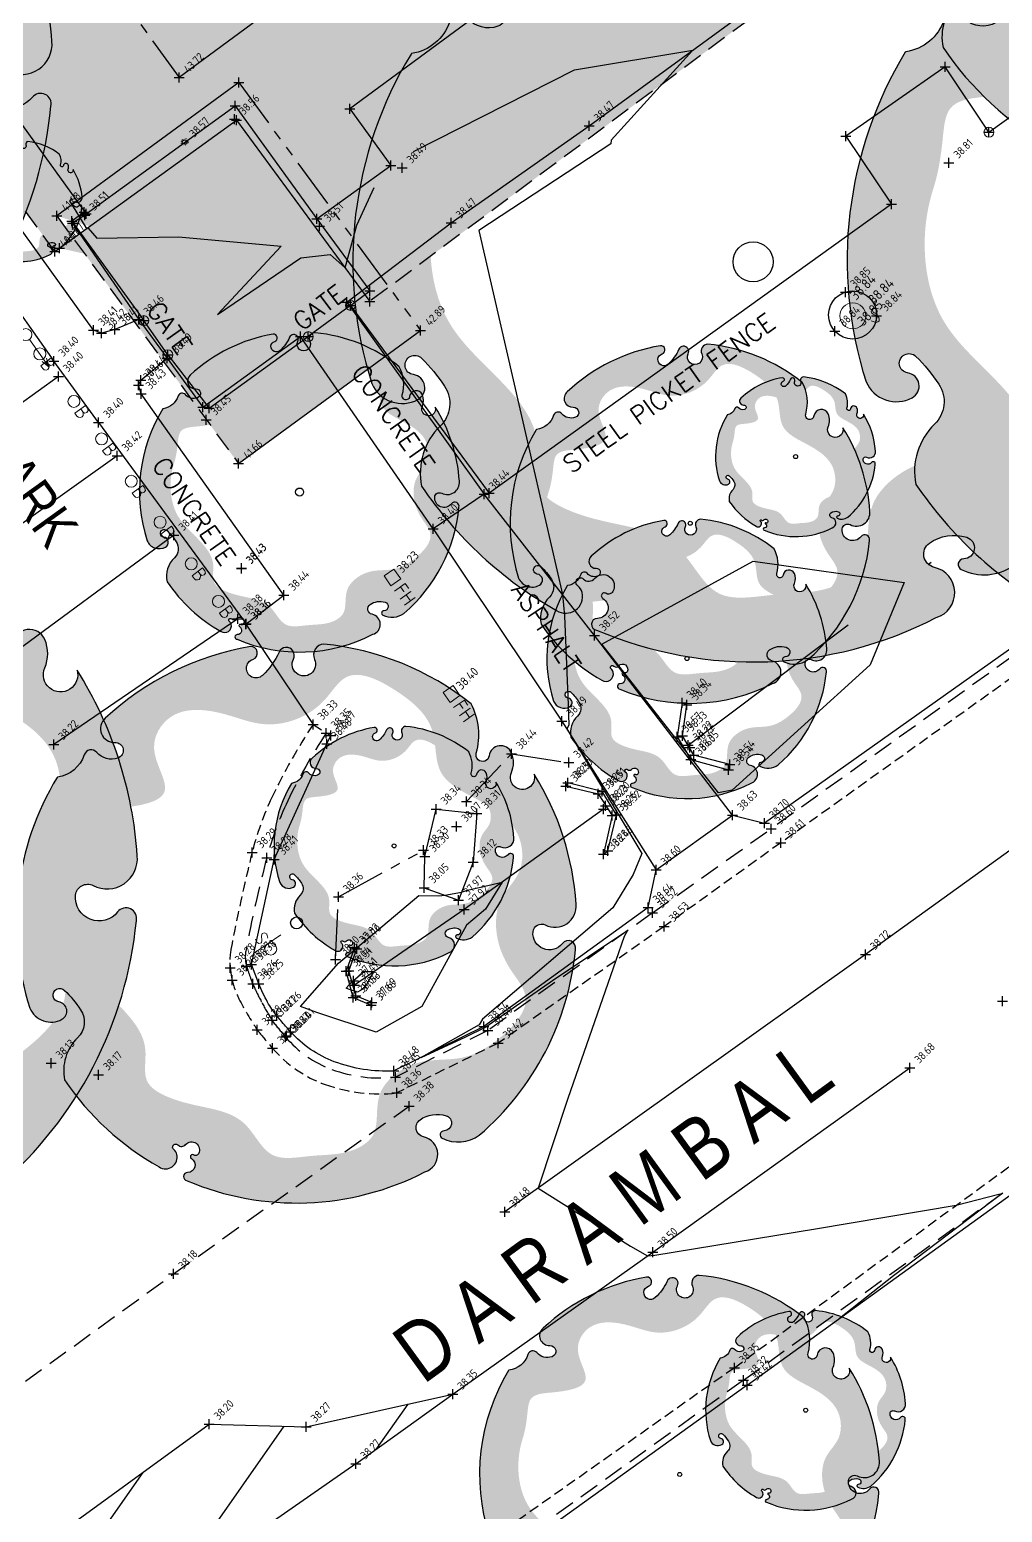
# Model space of a CAD drawing. Header units: metres. Extents: x 246075 to 247503, y 7418632 to 7419642.
# Drawn here: x 246804.74 to 246829.05, y 7418883.42 to 7418920.47 of the extents above; entities that cross this region are included whole.
import ezdxf
from ezdxf.enums import TextEntityAlignment as Align

# ---------------------------------------------------------------- set-up
doc = ezdxf.new("R2010")
doc.units = ezdxf.units.M
for name, pattern in [('DASHDOT', [10, 5, -2.5, 0, -2.5]), ('DASHED', [0.75, 0.5, -0.25]), ('HIDDEN', [0.375, 0.25, -0.125]), ('PHANTOM', [2.5, 1.25, -0.25, 0.25, -0.25, 0.25, -0.25])]:
    doc.linetypes.add(name, pattern=pattern)
for name, color, linetype in [('-TEXT', 7, 'Continuous'), ('102_TOP_OF_BANK', 37, 'PHANTOM'), ('102_TOP_OF_BANK-L', 37, 'PHANTOM'), ('102_TOP_OF_BANK-S', 37, 'PHANTOM'), ('103_TOE_OF_BATTER', 37, 'DASHDOT'), ('103_TOE_OF_BATTER-L', 37, 'DASHDOT'), ('103_TOE_OF_BATTER-S', 37, 'DASHDOT'), ('104_EXISTING_SURFACE-L', 35, 'Continuous'), ('104_EXISTING_SURFACE-S', 35, 'Continuous'), ('201_SINGLE_TREE-H', 63, 'Continuous'), ('201_SINGLE_TREE-S', 96, 'Continuous'), ('305_BOX_CULVERT', 84, 'Continuous'), ('305_BOX_CULVERT-L', 84, 'Continuous'), ('305_BOX_CULVERT-S', 84, 'Continuous'), ('321_INVERT_OF_PIPE-L', 84, 'Continuous'), ('321_INVERT_OF_PIPE-S', 84, 'Continuous'), ('403_EDGE_OF_BITUMEN', 8, 'Continuous'), ('403_EDGE_OF_BITUMEN-L', 8, 'Continuous'), ('403_EDGE_OF_BITUMEN-S', 8, 'Continuous'), ('408_BACK_OF_KERB', 10, 'Continuous'), ('408_BACK_OF_KERB-L', 10, 'Continuous'), ('408_BACK_OF_KERB-S', 10, 'Continuous'), ('415_LANE_LINE_DASHED', 53, 'DASHED'), ('415_LANE_LINE_DASHED-L', 53, 'DASHED'), ('415_LANE_LINE_DASHED-S', 53, 'DASHED'), ('418_LANE_LINE_SOLID', 53, 'Continuous'), ('418_LANE_LINE_SOLID-L', 53, 'Continuous'), ('418_LANE_LINE_SOLID-S', 53, 'Continuous'), ('601_HOUSE', 229, 'BUILDING2'), ('601_HOUSE-S', 229, 'BUILDING2'), ('635_DOOR_SILL-L', 181, 'Continuous'), ('635_DOOR_SILL-S', 181, 'Continuous'), ('639_ROOF_RIDGE', 253, 'PHANTOM'), ('639_ROOF_RIDGE-L', 253, 'PHANTOM'), ('639_ROOF_RIDGE-S', 253, 'PHANTOM'), ('640_EAVES', 227, 'Continuous'), ('642_ROOF_GUTTER', 155, 'DASHED'), ('642_ROOF_GUTTER-L', 153, 'Continuous'), ('642_ROOF_GUTTER-S', 153, 'Continuous'), ('903_FENCE', 24, 'FENCELINE'), ('903_FENCE-S', 24, 'Continuous'), ('904_GATE', 22, 'Continuous'), ('EX-BOLLARD_(SLS)', 89, 'Continuous'), ('EX-BUILDING_LINE', 150, 'Continuous'), ('EX-GATE_(SLS)', 22, 'Continuous'), ('EX-PARKING_SIGN_(SLS)', 89, 'Continuous'), ('EX-TRAFFIC_SIGN_(SLS)', 89, 'Continuous'), ('Surface_Contours_Major', 4, 'Continuous'), ('Surface_Contours_Minor', 253, 'Continuous')]:
    doc.layers.add(name, color=color, linetype=linetype)
for name, color, linetype, true_color in [('406_LIP_OF_KERB', 7, 'HIDDEN', 0xff4100), ('406_LIP_OF_KERB-L', 7, 'HIDDEN', 0xff4100), ('406_LIP_OF_KERB-S', 7, 'HIDDEN', 0xff4100), ('407_INVERT_OF_KERB', 7, 'DASHED', 0xff4100), ('407_INVERT_OF_KERB-L', 7, 'DASHED', 0xff4100), ('407_INVERT_OF_KERB-S', 7, 'DASHED', 0xff4100), ('419_EDGE_OF_CONCRETE', 7, 'Continuous', 0xff4100), ('419_EDGE_OF_CONCRETE-L', 7, 'Continuous', 0xff4100), ('419_EDGE_OF_CONCRETE-S', 7, 'Continuous', 0xff4100), ('741_SEWER_PIT-L', 7, 'Continuous', 0xfffd66), ('753_FIRE_HYDRANT-L', 7, 'Continuous', 0xb30000), ('762_UNCLASSIFIED_PIT-L', 7, 'Continuous', 0xff64ac), ('762_UNCLASSIFIED_PIT-S', 7, 'Continuous', 0xff64ac), ('EX-FIRE_HYDRANT_(SLS)', 7, 'Continuous', 0xb30000), ('EX-SEWER_PIT_(SLS)', 7, 'Continuous', 0xfffd66)]:
    doc.layers.add(name, color=color, linetype=linetype, true_color=true_color)
doc.styles.add('BOLD', font='ARIALN.TTF')
doc.styles.add('ISO', font='iso.shx')
doc.styles.add('ISO18', font='iso.shx')
doc.styles.add('ISO2.5', font='isocp.shx', dxfattribs={"height": 2.5})
doc.styles.get("Standard").update_dxf_attribs({"font": 'SIMPLEX.shx'})
doc.linetypes.add('BUILDING2', pattern='A,0.25,["/",ISO18,S=0.15,R=180,X=0,Y=0],0', length=0.25)
doc.linetypes.add('FENCELINE', pattern='A,0.5,-0.2,["/",Standard,S=0.1,R=0,X=0,Y=-0.05],-0.25', length=0.95)

# ---------------------------------------------------------------- blocks, each defined once
blk = doc.blocks.new('CROSS')
at = {"color": 0, "linetype": 'Continuous'}
for p, q in [((-0.5, 0), (0.5, 0)), ((0, -0.5), (0, 0.5))]:
    blk.add_line(p, q, dxfattribs=at)
blk = doc.blocks.new('201C')
at = {"layer": '201_SINGLE_TREE-H', "transparency": 33554534}
h = blk.add_hatch(color=256, dxfattribs=at)
h.paths.add_polyline_path([(-0.3717, -0.3344, 0.222926), (0.0196, -0.4996, 0.770799), (0.0439, -0.4417, -0.650302), (0.0511, -0.4116, -0.234737), (0.0964, -0.4247, -0.847312), (0.0816, -0.4475, 0.78443), (0.0732, -0.4583, 0.276934), (0.1352, -0.4813, 0.193599), (0.4309, -0.2536, 0.800435), (0.4144, -0.2337, -0.75216), (0.3757, -0.1925, -0.528914), (0.4006, -0.1909, 0.594112), (0.4663, -0.1804, 0.123805), (0.4962, 0.0616, -1.41759), (0.4607, 0.0811, 0.206906), (0.4758, 0.1133, 0.759729), (0.4374, 0.1252, -1.073307), (0.4187, 0.1392, 0.194379), (0.4474, 0.2231, 0.144612), (0.2544, 0.4304, 0.53339), (0.2277, 0.4128, -1.592592), (0.1939, 0.4293, 1.030038), (0.1758, 0.4513, -0.10361), (0.1314, 0.4262, -1.238487), (0.1282, 0.4593, 0.884725), (0.1336, 0.4818, 0.147549), (-0.1551, 0.4753, 0.71725), (-0.1579, 0.4291, -0.864032), (-0.1646, 0.4015, -0.310704), (-0.1946, 0.4266, 0.58143), (-0.2167, 0.4321, -0.281558), (-0.2766, 0.4162), (-0.2775, 0.4159, 0.217121), (-0.4959, 0.0634), (-0.4959, 0.0634, 0.440011), (-0.4522, 0.021, 0.723973), (-0.4442, 0.0516, -1.384648), (-0.4262, 0.0659, -0.051107), (-0.4149, 0.0223, -0.361502), (-0.441, -0.0208, 0.256822), (-0.4937, -0.0791, 0.116166), (-0.4065, -0.2911, 0.67803), (-0.3682, -0.2843, 0.170035), (-0.3696, -0.274, -1.054701), (-0.3596, -0.2696, 0.431903), (-0.3468, -0.2749, -0.910728), (-0.3329, -0.2993, -0.42046), (-0.3418, -0.2976, 1.007885), (-0.3479, -0.3018, -0.766634), (-0.3646, -0.3216, 0.938602), (-0.3717, -0.3344)])
edge = h.paths.add_edge_path(flags=16)
edge.add_spline(control_points=[(-0.3177, 0.2468), (-0.303, 0.2628), (-0.2856, 0.2893), (-0.256, 0.3411), (-0.1928, 0.3155), (-0.0921, 0.286), (-0.1162, 0.3941), (-0.0359, 0.4462), (0.0392, 0.3985), (0.1028, 0.3299), (0.1957, 0.3214), (0.2784, 0.3804), (0.3442, 0.2961), (0.3785, 0.2147), (0.3303, 0.1307), (0.3915, 0.0592), (0.4378, -0.0139), (0.4055, -0.0919), (0.3459, -0.1091), (0.3102, -0.1666), (0.3057, -0.2282), (0.3286, -0.3091), (0.2408, -0.3447), (0.1647, -0.3496), (0.103, -0.3142), (0.0463, -0.3153), (0.0047, -0.3356), (-0.0139, -0.3682), (-0.0327, -0.4069), (-0.0927, -0.4151), (-0.1463, -0.3868), (-0.23, -0.3665), (-0.2245, -0.2773), (-0.2864, -0.2294), (-0.3344, -0.1941), (-0.3737, -0.1409), (-0.3276, -0.0866), (-0.344, -0.0009), (-0.3866, 0.0828), (-0.3665, 0.1796), (-0.3359, 0.2271), (-0.3177, 0.2468)], knot_values=[0, 0, 0, 0, 0.064972, 0.101243, 0.15652, 0.245586, 0.324463, 0.387907, 0.486094, 0.554514, 0.671826, 0.728629, 0.823661, 0.919885, 0.989953, 1.075257, 1.171704, 1.23593, 1.293575, 1.346478, 1.426142, 1.479146, 1.570817, 1.644481, 1.712561, 1.774901, 1.807, 1.846291, 1.885582, 1.928182, 2.007036, 2.074591, 2.151638, 2.226455, 2.293426, 2.340744, 2.397548, 2.47317, 2.587294, 2.673595, 2.754259, 2.754259, 2.754259, 2.754259], degree=3, periodic=0)
at = {"layer": '201_SINGLE_TREE-S'}
blk.add_lwpolyline([(-0.3717, -0.3344, 0.222926), (0.0196, -0.4996, 0.770799), (0.0439, -0.4417, -0.650302), (0.0511, -0.4116, -0.234737), (0.0964, -0.4247, -0.847312), (0.0816, -0.4475, 0.78443), (0.0732, -0.4583, 0.276934), (0.1352, -0.4813, 0.193599), (0.4309, -0.2536, 0.800435), (0.4144, -0.2337, -0.75216), (0.3757, -0.1925, -0.528914), (0.4006, -0.1909, 0.594112), (0.4663, -0.1804, 0.123805), (0.4962, 0.0616, -1.41759), (0.4607, 0.0811, 0.206906), (0.4758, 0.1133, 0.759729), (0.4374, 0.1252, -1.073307), (0.4187, 0.1392, 0.194379), (0.4474, 0.2231, 0.144612), (0.2544, 0.4304, 0.53339), (0.2277, 0.4128, -1.592592), (0.1939, 0.4293, 1.030038), (0.1758, 0.4513, -0.10361), (0.1314, 0.4262, -1.238487), (0.1282, 0.4593, 0.884725), (0.1336, 0.4818, 0.147549), (-0.1551, 0.4753, 0.71725), (-0.1579, 0.4291, -0.864032), (-0.1646, 0.4015, -0.310704), (-0.1946, 0.4266, 0.58143), (-0.2167, 0.4321, -0.281558), (-0.2766, 0.4162), (-0.2775, 0.4159, 0.217121), (-0.4959, 0.0634), (-0.4959, 0.0634, 0.440011), (-0.4522, 0.021, 0.723973), (-0.4442, 0.0516, -1.384648), (-0.4262, 0.0659, -0.051107), (-0.4149, 0.0223, -0.361502), (-0.441, -0.0208, 0.256822), (-0.4937, -0.0791, 0.116166), (-0.4065, -0.2911, 0.67803), (-0.3682, -0.2843, 0.170035), (-0.3696, -0.274, -1.054701), (-0.3596, -0.2696, 0.431903), (-0.3468, -0.2749, -0.910728), (-0.3329, -0.2993, -0.42046), (-0.3418, -0.2976, 1.007885), (-0.3479, -0.3018, -0.766634), (-0.3646, -0.3216, 0.938602), (-0.3717, -0.3344)], format="xyb", dxfattribs=at)
blk = doc.blocks.new('SP')
at = {"color": 0, "linetype": 'Continuous', "lineweight": 13}
for p, q in [((0.15, 0.423), (0.15, -0.406)), ((0.28, 0.165), (0.263, 0.104)), ((0.263, 0.104), (0.302, 0.059)), ((0.335, 0.192), (0.28, 0.165)), ((0.302, 0.059), (0.401, 0.004)), ((0.424, 0.176), (0.335, 0.192)), ((0.401, 0.004), (0.407, 0.004)), ((0.44, -0.04), (0.401, 0.004)), ((0.401, 0.004), (0.407, 0.004)), ((0.263, -0.096), (0.368, -0.129)), ((0.368, -0.129), (0.424, -0.101)), ((0.368, -0.129), (0.374, -0.129)), ((0.424, -0.101), (0.44, -0.04))]:
    blk.add_line(p, q, dxfattribs=at)
blk.add_circle((0, 0), 0.15, dxfattribs=at)
blk = doc.blocks.new('FHS')
at = {"color": 0, "linetype": 'Continuous', "lineweight": 13}
for p, q in [((-0.15, -0.15), (-0.15, 0.15)), ((-0.15, 0.15), (0.15, 0.15)), ((0.15, 0.15), (0.15, -0.15)), ((0.308, -0.154), (0.308, 0.173)), ((0.308, 0.173), (0.452, 0.173)), ((0.308, 0.029), (0.452, 0.029)), ((0.452, 0.173), (0.458, 0.173)), ((0.452, 0.029), (0.458, 0.029)), ((0.557, -0.154), (0.557, 0.173)), ((0.557, 0.173), (0.563, 0.173)), ((0.557, 0.029), (0.74, 0.029)), ((0.74, 0.173), (0.74, -0.154)), ((0.15, -0.15), (-0.15, -0.15))]:
    blk.add_line(p, q, dxfattribs=at)
blk = doc.blocks.new('201T')
at = {"layer": '201_SINGLE_TREE-S'}
blk.add_circle((0, 0), 0.5, dxfattribs=at)
blk = doc.blocks.new('635')
at = {"color": 0, "linetype": 'Continuous'}
for p, q in [((-0.36, 0.03), (-0.36, 0.02)), ((-0.29, 0.13), (-0.29, 0.12)), ((-0.25, 0.26), (-0.25, 0.25)), ((-0.23, 0), (-0.2, 0.11)), ((-0.2, -0.11), (-0.23, 0)), ((-0.2, 0.11), (-0.11, 0.19)), ((-0.14, 0.28), (-0.14, 0.27)), ((-0.11, 0.19), (0, 0.22)), ((-0.04, 0.32), (-0.04, 0.31)), ((0, 0.22), (0.11, 0.19)), ((0.07, 0.28), (0.07, 0.27)), ((0.11, 0.19), (0.2, 0.11)), ((0.13, 0.33), (0.13, 0.32)), ((0.2, 0.11), (0.23, 0)), ((0.23, 0), (0.2, -0.11)), ((0.22, 0.27), (0.22, 0.26)), ((0.27, 0.17), (0.27, 0.16)), ((0.32, 0.03), (0.32, 0.02)), ((0.36, 0.14), (0.36, 0.13)), ((-0.35, -0.14), (-0.35, -0.15)), ((-0.28, -0.02), (-0.28, -0.03)), ((-0.28, -0.12), (-0.28, -0.13)), ((-0.27, -0.24), (-0.27, -0.25)), ((-0.11, -0.19), (-0.2, -0.11)), ((-0.17, -0.26), (-0.17, -0.27)), ((0, -0.22), (-0.11, -0.19)), ((-0.08, -0.34), (-0.08, -0.33)), ((0.11, -0.19), (0, -0.22)), ((0.04, -0.35), (0.04, -0.36)), ((0.07, -0.28), (0.08, -0.29)), ((0.2, -0.11), (0.11, -0.19)), ((0.17, -0.29), (0.16, -0.29)), ((0.22, -0.23), (0.23, -0.24)), ((0.29, -0.1), (0.29, -0.11)), ((0.33, -0.18), (0.33, -0.19)), ((0.37, -0.07), (0.37, -0.08))]:
    blk.add_line(p, q, dxfattribs=at)
blk = doc.blocks.new('SEWA')
at = {"color": 0, "linetype": 'Continuous', "lineweight": 13}
for p, q in [((0.471, 0.153), (0.46, 0.114)), ((0.46, 0.114), (0.477, 0.07)), ((0.499, 0.186), (0.471, 0.153)), ((0.477, 0.07), (0.504, 0.042)), ((0.543, 0.197), (0.499, 0.186)), ((0.504, 0.042), (0.615, -0.013)), ((0.643, 0.175), (0.543, 0.197)), ((0.46, -0.124), (0.582, -0.163)), ((0.582, -0.163), (0.621, -0.152)), ((0.582, -0.163), (0.587, -0.163)), ((0.615, -0.013), (0.621, -0.013)), ((0.648, -0.041), (0.615, -0.013)), ((0.615, -0.013), (0.621, -0.013)), ((0.621, -0.152), (0.654, -0.124)), ((0.659, -0.08), (0.648, -0.041)), ((0.654, -0.124), (0.659, -0.08))]:
    blk.add_line(p, q, dxfattribs=at)
blk.add_circle((0, 0), 0.325, dxfattribs=at)
blk = doc.blocks.new('GATE')
at = {"color": 0, "linetype": 'Continuous', "lineweight": 13}
blk.add_circle((0, 0), 0.125, dxfattribs=at)
blk = doc.blocks.new('PS')
at = {"color": 0, "linetype": 'Continuous', "lineweight": 13}
for p, q in [((-1, 0), (-0.788, 0.076)), ((-1, 0), (-0.788, -0.055)), ((-0.15, 0), (-1, 0)), ((0.15, 0), (1, 0)), ((1, 0), (0.782, 0.076)), ((1, 0), (0.782, -0.062))]:
    blk.add_line(p, q, dxfattribs=at)
blk.add_circle((0, 0), 0.15, dxfattribs=at)
blk = doc.blocks.new('BOLR')
at = {"color": 0, "linetype": 'Continuous', "lineweight": 13}
for p, q in [((0.339, 0.168), (0.251, 0.168)), ((0.251, 0.168), (0.251, -0.159)), ((0.339, 0.024), (0.251, 0.024)), ((0.251, 0.024), (0.256, 0.024)), ((0.395, 0.146), (0.339, 0.168)), ((0.339, 0.024), (0.395, 0.04)), ((0.384, 0.007), (0.339, 0.024)), ((0.417, -0.026), (0.384, 0.007)), ((0.411, 0.096), (0.395, 0.146)), ((0.395, 0.04), (0.411, 0.096)), ((0.251, -0.159), (0.339, -0.159)), ((0.251, -0.159), (0.256, -0.159)), ((0.339, -0.159), (0.384, -0.148)), ((0.384, -0.148), (0.417, -0.115)), ((0.433, -0.07), (0.417, -0.026)), ((0.417, -0.115), (0.433, -0.07))]:
    blk.add_line(p, q, dxfattribs=at)
blk.add_circle((0, 0), 0.15, dxfattribs=at)
blk = doc.blocks.new('A')
at = {"layer": '-TEXT'}
blk.add_text('ASPHALT', height=0.45, dxfattribs=at).set_placement((-0.053, -0.242), align=Align.CENTER)
blk = doc.blocks.new('C')
at = {"layer": '-TEXT'}
blk.add_text('CONCRETE', height=0.45, dxfattribs=at).set_placement((-0.001, -0.23), align=Align.CENTER)

msp = doc.modelspace()

# ---------------------------------------------------------------- hatches: boundary and pattern name
at = {"layer": '418_LANE_LINE_SOLID'}
h = msp.add_hatch(dxfattribs=at)
h.set_pattern_fill('ANSI31', color=256, scale=0.7, angle=10, style=0)
h.paths.add_polyline_path([(246771.267, 7418858.451), (246773.736, 7418859.87), (246782.199, 7418865.065), (246786.477, 7418867.64), (246793.782, 7418872.127), (246806.463, 7418880.162), (246812.891, 7418884.632), (246815.313, 7418886.372), (246811.65, 7418885.56), (246809.229, 7418885.62), (246805.132, 7418882.64), (246800.655, 7418879.513), (246792.829, 7418873.892), (246785.834, 7418868.881), (246781.624, 7418865.823), (246773.646, 7418860.123)])
at = {"layer": 'EX-BUILDING_LINE'}
h = msp.add_hatch(color=9, dxfattribs=at)
h.dxf.hatch_style = 1
edge = h.paths.add_edge_path()
edge.add_line((246809.962, 7418909.627), (246814.509, 7418912.957))
edge.add_line((246805.423, 7418915.817), (246809.962, 7418909.627))
edge.add_line((246805.489, 7418915.013), (246809.909, 7418918.211))
edge.add_line((246805.372, 7418914.925), (246805.489, 7418915.013))
edge.add_line((246805.372, 7418914.925), (246796.078, 7418927.734))
edge.add_line((246799.298, 7418929.985), (246796.078, 7418927.734))
edge.add_line((246797.354, 7418932.784), (246799.298, 7418929.985))
edge.add_line((246794.746, 7418930.934), (246797.354, 7418932.784))
edge.add_line((246788.879, 7418938.739), (246794.746, 7418930.934))
edge.add_line((246792.264, 7418941.152), (246789.01, 7418938.816))
edge.add_line((246793.47, 7418948.927), (246792.264, 7418941.152))
edge.add_line((246790.012, 7418953.81), (246793.47, 7418948.927))
edge.add_line((246802.5, 7418962.909), (246790.012, 7418953.81))
edge.add_line((246802.5, 7418962.909), (246815.999, 7418944.281))
edge.add_line((246815.999, 7418944.281), (246808.984, 7418938.734))
edge.add_line((246812.974, 7418941.86), (246818.723, 7418933.925))
edge.add_line((246818.723, 7418933.925), (246806.475, 7418925.106))
edge.add_line((246812.544, 7418935.159), (246823.311, 7418921.168))
edge.add_line((246823.311, 7418921.168), (246813.244, 7418913.682))
edge.add_line((246809.97, 7418919.147), (246814.509, 7418912.957))
h = msp.add_hatch(color=9, dxfattribs=at)
h.dxf.hatch_style = 1
h.paths.add_polyline_path([(246802.5, 7418962.909), (246790.012, 7418953.81), (246793.47, 7418948.927), (246792.264, 7418941.152), (246789.01, 7418938.816), (246788.879, 7418938.739), (246794.746, 7418930.934), (246797.354, 7418932.784), (246799.298, 7418929.985), (246796.078, 7418927.734), (246805.372, 7418914.925), (246805.489, 7418915.013), (246805.831, 7418915.261), (246805.423, 7418915.817), (246809.97, 7418919.147), (246813.719, 7418914.035), (246823.311, 7418921.168), (246813.087, 7418922.671), (246808.478, 7418919.279), (246804.883, 7418924.241), (246806.341, 7418925.291), (246800.739, 7418933.029), (246808.984, 7418938.734), (246815.999, 7418944.281)])
h.paths.add_polyline_path([(246812.961, 7418941.879), (246808.984, 7418938.734), (246800.739, 7418933.029), (246806.341, 7418925.291), (246806.475, 7418925.106), (246818.723, 7418933.925)], flags=17)
h.paths.add_polyline_path([(246815.358, 7418931.503), (246806.475, 7418925.106), (246806.341, 7418925.291), (246804.883, 7418924.241), (246808.478, 7418919.279), (246813.087, 7418922.671), (246823.311, 7418921.168)], flags=17)
h.paths.add_polyline_path([(246809.909, 7418918.211), (246805.831, 7418915.261), (246809.962, 7418909.627), (246814.509, 7418912.957), (246813.719, 7418914.035), (246813.244, 7418913.682)])

# ---------------------------------------------------------------- linework, layer by layer
at = {"layer": '102_TOP_OF_BANK'}
for points in [[(246815.655, 7418901.182), (246816.781, 7418902.375), (246818.213, 7418902.156)], [(246812.389, 7418897.238), (246812.458, 7418898.797), (246814.583, 7418899.963)]]:
    msp.add_lwpolyline(points, dxfattribs=at)
at = {"layer": '103_TOE_OF_BATTER'}
msp.add_lwpolyline([(246705.485, 7418928.476, 0.000003), (246706.202, 7418917.809, 0.000938)], format="xyb", dxfattribs=at)
for points in [[(246821.197, 7418902.594), (246832.174, 7418910.85), (246841.366, 7418917.826), (246851.468, 7418924.88), (246858.333, 7418930.216)], [(246819.083, 7418900.992), (246815.596, 7418898.487), (246812.857, 7418896.597)]]:
    msp.add_lwpolyline(points, dxfattribs=at)
at = {"layer": '305_BOX_CULVERT'}
for p, q in [((246821.043, 7418903.646), (246820.918, 7418902.802)), ((246821.16, 7418903.599), (246821.043, 7418903.646)), ((246821.052, 7418902.822), (246821.16, 7418903.599)), ((246820.918, 7418902.802), (246821.26, 7418902.236)), ((246821.34, 7418902.34), (246821.052, 7418902.822)), ((246821.26, 7418902.236), (246822.207, 7418901.977)), ((246822.236, 7418902.106), (246821.34, 7418902.34)), ((246822.207, 7418901.977), (246822.236, 7418902.106)), ((246818.194, 7418901.646), (246818.141, 7418901.564)), ((246818.141, 7418901.564), (246818.95, 7418901.378)), ((246819.049, 7418901.436), (246818.194, 7418901.646)), ((246819.404, 7418900.848), (246819.049, 7418901.436)), ((246818.95, 7418901.378), (246819.297, 7418900.83)), ((246819.297, 7418900.83), (246819.082, 7418899.868)), ((246819.187, 7418899.954), (246819.404, 7418900.848)), ((246819.082, 7418899.868), (246819.187, 7418899.954)), ((246812.863, 7418897.531), (246812.654, 7418896.946)), ((246812.722, 7418896.952), (246812.916, 7418897.503)), ((246812.916, 7418897.503), (246812.863, 7418897.531)), ((246812.892, 7418896.323), (246812.722, 7418896.952)), ((246812.829, 7418896.282), (246812.654, 7418896.946)), ((246812.829, 7418896.282), (246813.279, 7418896.094)), ((246813.294, 7418896.162), (246812.892, 7418896.323)), ((246813.279, 7418896.094), (246813.294, 7418896.162))]:
    msp.add_line(p, q, dxfattribs=at)
at = {"layer": '403_EDGE_OF_BITUMEN'}
for p, q in [((246816.101, 7418908.862), (246814.827, 7418908.001)), ((246818.857, 7418905.328), (246816.101, 7418908.862)), ((246814.827, 7418908.001), (246818.04, 7418903.191)), ((246810.145, 7418905.616), (246811.824, 7418903.106)), ((246822.303, 7418900.841), (246818.857, 7418905.328)), ((246818.04, 7418903.191), (246820.394, 7418899.476))]:
    msp.add_line(p, q, dxfattribs=at)
at = {"layer": '406_LIP_OF_KERB'}
for p, q in [((246833.886, 7418907.571), (246823.509, 7418900.151)), ((246811.824, 7418903.106), (246812.266, 7418902.834)), ((246823.509, 7418900.151), (246820.596, 7418898.058)), ((246820.596, 7418898.058), (246816.447, 7418895.144)), ((246816.447, 7418895.144), (246813.916, 7418893.9)), ((246822.35, 7418887.034), (246829.242, 7418892.08)), ((246822.35, 7418887.034), (246814.839, 7418881.73))]:
    msp.add_line(p, q, dxfattribs=at)
msp.add_lwpolyline([(246813.916, 7418893.9, -0.114122), (246812.126, 7418894.112, -0.129466), (246810.813, 7418895.016, -0.004958), (246810.493, 7418895.395, -0.0231), (246810.429, 7418895.48, -0.032459), (246809.974, 7418896.251, -0.058907), (246809.804, 7418896.715, -0.020294), (246809.784, 7418896.818, -0.009885), (246809.756, 7418897.03, -0.075208), (246809.773, 7418897.485, -0.013744), (246810.302, 7418899.905, -0.050296), (246810.794, 7418901.282, -0.035085), (246811.824, 7418903.106)], format="xyb", dxfattribs=at)
at = {"layer": '407_INVERT_OF_KERB'}
for p, q in [((246833.589, 7418907.873), (246823.266, 7418900.5)), ((246820.308, 7418898.404), (246823.266, 7418900.5)), ((246820.308, 7418898.404), (246816.188, 7418895.459)), ((246816.188, 7418895.459), (246813.882, 7418894.293)), ((246822.578, 7418886.719), (246829.489, 7418891.715)), ((246822.578, 7418886.719), (246815.086, 7418881.335))]:
    msp.add_line(p, q, dxfattribs=at)
msp.add_lwpolyline([(246813.882, 7418894.293, -0.11472), (246812.293, 7418894.489, -0.130773), (246811.138, 7418895.298, -0.004444), (246810.838, 7418895.661, -0.031419), (246810.8, 7418895.715, -0.01764), (246810.546, 7418896.157, -0.017351), (246810.32, 7418896.623, -0.020427), (246810.258, 7418896.782, -0.011502), (246810.165, 7418897.072, -0.118815), (246810.145, 7418897.445, -0.01838), (246810.669, 7418899.774, -0.046783), (246811.191, 7418901.196, -0.036291), (246812.155, 7418902.89)], format="xyb", dxfattribs=at)
at = {"layer": '408_BACK_OF_KERB'}
for p, q in [((246833.484, 7418908.007), (246823.104, 7418900.643)), ((246810.851, 7418899.736), (246812.165, 7418902.626)), ((246812.165, 7418902.626), (246812.266, 7418902.834)), ((246820.394, 7418899.476), (246822.303, 7418900.841)), ((246822.303, 7418900.841), (246823.104, 7418900.643)), ((246810.286, 7418897.112), (246810.851, 7418899.736)), ((246820.197, 7418898.534), (246820.394, 7418899.476)), ((246820.197, 7418898.534), (246816.088, 7418895.561)), ((246810.471, 7418896.628), (246810.286, 7418897.112)), ((246816.088, 7418895.561), (246813.846, 7418894.45)), ((246822.669, 7418886.597), (246829.573, 7418891.591)), ((246822.669, 7418886.597), (246815.146, 7418881.187))]:
    msp.add_line(p, q, dxfattribs=at)
msp.add_lwpolyline([(246813.846, 7418894.45, -0.104537), (246812.355, 7418894.681, -0.119502), (246811.263, 7418895.429, -0.004425), (246811.017, 7418895.708, -0.010858), (246810.92, 7418895.824, -0.040464), (246810.69, 7418896.167, -0.032728), (246810.471, 7418896.628)], format="xyb", dxfattribs=at)
at = {"layer": '415_LANE_LINE_DASHED'}
for p, q in [((246808.342, 7418889.381), (246814.223, 7418893.572)), ((246801.603, 7418884.493), (246808.342, 7418889.381))]:
    msp.add_line(p, q, dxfattribs=at)
at = {"layer": '418_LANE_LINE_SOLID'}
for p, q in [((246805.463, 7418911.803), (246800.96, 7418908.565)), ((246806.929, 7418909.82), (246802.418, 7418906.601)), ((246808.347, 7418907.838), (246803.888, 7418904.553)), ((246839.021, 7418907.016), (246825.626, 7418897.36)), ((246809.947, 7418905.745), (246805.345, 7418902.61)), ((246825.626, 7418897.36), (246816.614, 7418890.927)), ((246820.311, 7418889.917), (246826.734, 7418894.529)), ((246815.313, 7418886.372), (246820.311, 7418889.917)), ((246811.65, 7418885.56), (246815.313, 7418886.372)), ((246812.891, 7418884.632), (246815.313, 7418886.372)), ((246805.132, 7418882.64), (246809.229, 7418885.62)), ((246809.229, 7418885.62), (246811.65, 7418885.56)), ((246812.891, 7418884.632), (246806.463, 7418880.162))]:
    msp.add_line(p, q, dxfattribs=at)
at = {"layer": '419_EDGE_OF_CONCRETE'}
for p, q in [((246818.726, 7418918.066), (246823.005, 7418921.194)), ((246806.338, 7418912.96), (246800.598, 7418920.94)), ((246799.654, 7418920.259), (246805.346, 7418912.19)), ((246815.277, 7418915.643), (246818.726, 7418918.066)), ((246806.124, 7418915.837), (246805.817, 7418915.635)), ((246805.817, 7418915.635), (246807.473, 7418913.226)), ((246812.665, 7418913.66), (246815.277, 7418915.643)), ((246812.665, 7418913.66), (246816.101, 7418908.862)), ((246806.54, 7418912.883), (246806.338, 7418912.96)), ((246806.87, 7418912.982), (246806.54, 7418912.883)), ((246807.473, 7418913.226), (246806.87, 7418912.982)), ((246807.473, 7418913.226), (246808.18, 7418912.266)), ((246809.067, 7418911.039), (246811.507, 7418912.807)), ((246814.827, 7418908.001), (246811.507, 7418912.807)), ((246806.468, 7418910.656), (246805.346, 7418912.19)), ((246807.524, 7418911.71), (246808.18, 7418912.266)), ((246808.18, 7418912.266), (246809.067, 7418911.039)), ((246807.462, 7418911.591), (246807.524, 7418911.71)), ((246807.527, 7418911.37), (246807.462, 7418911.591)), ((246811.098, 7418906.336), (246807.527, 7418911.37)), ((246806.468, 7418910.656), (246810.156, 7418905.621)), ((246810.156, 7418905.621), (246811.098, 7418906.336)), ((246814.614, 7418899.805), (246814.898, 7418900.994)), ((246814.898, 7418900.994), (246815.915, 7418900.885)), ((246815.915, 7418900.885), (246815.822, 7418899.665)), ((246814.599, 7418899.024), (246814.614, 7418899.805)), ((246815.822, 7418899.665), (246815.462, 7418898.72)), ((246814.599, 7418899.024), (246815.462, 7418898.72))]:
    msp.add_line(p, q, dxfattribs=at)
msp.add_circle((246825.305, 7418913.341), 0.601, dxfattribs=at)
at = {"layer": '601_HOUSE'}
for p, q in [((246817.623, 7418922.088), (246812.742, 7418918.496)), ((246802.849, 7418920.449), (246806.154, 7418915.868)), ((246806.154, 7418915.868), (246809.882, 7418918.564)), ((246809.882, 7418918.564), (246811.917, 7418915.742)), ((246812.742, 7418918.496), (246813.767, 7418917.076)), ((246811.917, 7418915.742), (246813.767, 7418917.076))]:
    msp.add_line(p, q, dxfattribs=at)
at = {"layer": '639_ROOF_RIDGE'}
for p, q in [((246804.883, 7418924.241), (246808.478, 7418919.279)), ((246809.97, 7418919.147), (246814.509, 7418912.957))]:
    msp.add_line(p, q, dxfattribs=at)
at = {"layer": '640_EAVES'}
for p, q in [((246813.087, 7418922.671), (246808.478, 7418919.279)), ((246809.97, 7418919.147), (246805.423, 7418915.817)), ((246805.489, 7418915.013), (246809.909, 7418918.211)), ((246809.909, 7418918.211), (246813.244, 7418913.682)), ((246809.962, 7418909.627), (246814.509, 7418912.957))]:
    msp.add_line(p, q, dxfattribs=at)
at = {"layer": '642_ROOF_GUTTER'}
for p, q in [((246805.372, 7418914.925), (246796.078, 7418927.734)), ((246823.311, 7418921.168), (246813.244, 7418913.682)), ((246805.423, 7418915.817), (246809.962, 7418909.627)), ((246805.372, 7418914.925), (246805.489, 7418915.013))]:
    msp.add_line(p, q, dxfattribs=at)
at = {"layer": '903_FENCE'}
for p, q in [((246827.613, 7418919.545), (246825.136, 7418917.81)), ((246828.711, 7418917.907), (246827.613, 7418919.545)), ((246825.136, 7418917.81), (246826.273, 7418916.107)), ((246806.108, 7418915.912), (246805.799, 7418915.689)), ((246826.273, 7418916.107), (246816.223, 7418908.885)), ((246805.799, 7418915.689), (246807.595, 7418913.2)), ((246811.917, 7418915.742), (246813.241, 7418913.946)), ((246812.758, 7418913.581), (246813.241, 7418913.946)), ((246812.758, 7418913.581), (246816.223, 7418908.885)), ((246809.231, 7418911.009), (246811.706, 7418912.8)), ((246808.195, 7418912.346), (246809.231, 7418911.009))]:
    msp.add_line(p, q, dxfattribs=at)
at = {"layer": '904_GATE'}
for p, q in [((246828.711, 7418917.907), (246831.145, 7418919.673)), ((246812.758, 7418913.581), (246811.706, 7418912.8)), ((246808.195, 7418912.346), (246807.595, 7418913.2))]:
    msp.add_line(p, q, dxfattribs=at)
at = {"layer": 'Surface_Contours_Major', "elevation": 38}
msp.add_lwpolyline([(246811.915, 7418895.907), (246811.509, 7418896.06), (246812.46, 7418897.142), (246814.465, 7418898.838), (246814.965, 7418898.828), (246815.119, 7418898.841), (246815.536, 7418898.916), (246815.687, 7418898.966), (246816.546, 7418899.17), (246816.135, 7418898.493), (246815.662, 7418898.09), (246814.544, 7418896.057), (246813.4, 7418895.417)], close=True, dxfattribs=at)
at = {"layer": 'Surface_Contours_Minor', "elevation": 38.5}
for points in [[(246814.338, 7418917.424), (246818.354, 7418919.471), (246821.309, 7418919.955), (246819.276, 7418917.709), (246819.262, 7418917.617), (246815.965, 7418915.45), (246817.346, 7418909.442), (246818.057, 7418906.353), (246818.107, 7418905.826), (246818.197, 7418903.602), (246818.218, 7418903.094), (246818.161, 7418903), (246820.038, 7418899.887), (246819.823, 7418899.358), (246819.318, 7418898.525), (246816.057, 7418895.746), (246815.975, 7418895.598), (246814.526, 7418894.787), (246815.64, 7418895.304), (246816.115, 7418895.534), (246817.919, 7418896.788), (246819.68, 7418897.957), (246819.598, 7418897.806), (246819.393, 7418897.213), (246818.193, 7418893.757), (246817.449, 7418891.524), (246819.757, 7418890.069), (246820.182, 7418889.827), (246820.362, 7418889.846), (246824.38, 7418890.506), (246827.891, 7418891.092), (246828.958, 7418891.367), (246829.037, 7418891.389), (246826.329, 7418889.332), (246824.973, 7418888.265)], [(246805.799, 7418916.26), (246805.74, 7418916.192), (246806.147, 7418915.528), (246806.209, 7418915.511), (246806.423, 7418915.258), (246808.461, 7418915.296), (246811.026, 7418915.064), (246809.438, 7418913.356), (246811.519, 7418914.766), (246812.249, 7418914.852), (246812.625, 7418914.516), (246812.916, 7418915.583), (246813.355, 7418916.53)]]:
    msp.add_lwpolyline(points, dxfattribs=at)
at = {"layer": 'Surface_Contours_Minor'}
for points, elevation in [([(246826.594, 7418906.654), (246825.744, 7418904.597), (246822.296, 7418901.469), (246821.953, 7418901.396), (246819.04, 7418905.115), (246822.823, 7418907.192)], 38.5), ([(246812.714, 7418896.493), (246812.653, 7418896.516), (246812.797, 7418896.68), (246813.1, 7418896.936), (246813.341, 7418896.931), (246813.112, 7418896.515), (246812.939, 7418896.419)], 37.5)]:
    msp.add_lwpolyline(points, close=True, dxfattribs=dict(at, elevation=elevation))

# ---------------------------------------------------------------- block references
at = {"layer": '-TEXT'}
for name, p, rotation in [('C', (246813.835, 7418910.76), 304.6394633741194), ('C', (246808.857, 7418908.442), 304.6394633741194), ('A', (246817.689, 7418905.504), 303.743755514282)]:
    msp.add_blockref(name, p, dxfattribs=dict(at, rotation=rotation))
at = {"layer": '102_TOP_OF_BANK-S', "xscale": 0.25, "yscale": 0.25, "zscale": 0.25}
for p in [(246816.781, 7418902.375), (246818.213, 7418902.156), (246815.655, 7418901.182), (246814.583, 7418899.963), (246812.458, 7418898.797), (246812.389, 7418897.238)]:
    msp.add_blockref('CROSS', p, dxfattribs=at)
at = {"layer": '103_TOE_OF_BATTER-S', "xscale": 0.25, "yscale": 0.25, "zscale": 0.25}
for p in [(246821.197, 7418902.594), (246819.083, 7418900.992), (246815.596, 7418898.487), (246812.857, 7418896.597)]:
    msp.add_blockref('CROSS', p, dxfattribs=at)
at = {"layer": '104_EXISTING_SURFACE-S', "xscale": 0.25, "yscale": 0.25, "zscale": 0.25}
for p in [(246809.863, 7418918.231), (246814.048, 7418917.019), (246827.71, 7418917.143), (246811.983, 7418915.559), (246809.151, 7418910.718), (246805.279, 7418894.648), (246806.464, 7418894.35)]:
    msp.add_blockref('CROSS', p, dxfattribs=at)
at = {"layer": '201_SINGLE_TREE-S', "rotation": 25}
for name, p, xscale, yscale, zscale in [('201C', (246834.188, 7418924.509), 16, 16, 16), ('201C', (246795.323, 7418919.511), 20, 20, 20), ('201C', (246822.818, 7418914.669), 20, 20, 20), ('201C', (246835.167, 7418914.713), 20, 20, 20), ('201C', (246804.557, 7418916.18), 3, 3, 3), ('201C', (246811.489, 7418908.917), 8, 8, 8), ('201C', (246821.247, 7418908.135), 9, 9, 9), ('201C', (246797.456, 7418899.157), 20, 20, 20), ('201C', (246823.88, 7418909.802), 4, 4, 4), ('201T', (246823.88, 7418909.802), 0.1, 0.1, 0.1), ('201C', (246821.166, 7418904.755), 7, 7, 7), ('201T', (246811.489, 7418908.917), 0.2, 0.2, 0.2), ('201T', (246821.247, 7418908.135), 0.1, 0.1, 0.1), ('201C', (246811.414, 7418898.149), 14, 14, 14), ('201T', (246821.166, 7418904.755), 0.1, 0.1, 0.1), ('201C', (246813.849, 7418900.074), 6, 6, 6), ('201T', (246813.849, 7418900.074), 0.1, 0.1, 0.1), ('201T', (246811.414, 7418898.149), 0.3, 0.3, 0.3), ('201C', (246820.984, 7418884.366), 10, 10, 10), ('201C', (246824.132, 7418885.972), 5, 5, 5), ('201T', (246824.132, 7418885.972), 0.1, 0.1, 0.1), ('201T', (246820.984, 7418884.366), 0.1, 0.1, 0.1)]:
    msp.add_blockref(name, p, dxfattribs=dict(at, xscale=xscale, yscale=yscale, zscale=zscale))
msp.add_blockref('201T', (246822.818, 7418914.669), dxfattribs=at)
at = {"layer": '305_BOX_CULVERT-S', "xscale": 0.25, "yscale": 0.25, "zscale": 0.25}
for p in [(246821.043, 7418903.646), (246821.16, 7418903.599), (246820.918, 7418902.802), (246821.052, 7418902.822), (246821.26, 7418902.236), (246821.34, 7418902.34), (246822.236, 7418902.106), (246818.194, 7418901.646), (246822.207, 7418901.977), (246818.141, 7418901.564), (246818.95, 7418901.378), (246819.049, 7418901.436), (246819.297, 7418900.83), (246819.404, 7418900.848), (246819.082, 7418899.868), (246819.187, 7418899.954), (246812.863, 7418897.531), (246812.916, 7418897.503), (246812.654, 7418896.946), (246812.722, 7418896.952), (246812.829, 7418896.282), (246812.892, 7418896.323), (246813.279, 7418896.094), (246813.294, 7418896.162)]:
    msp.add_blockref('CROSS', p, dxfattribs=at)
at = {"layer": '321_INVERT_OF_PIPE-S', "xscale": 0.25, "yscale": 0.25, "zscale": 0.25}
for p in [(246821.241, 7418902.532), (246819.128, 7418901.074), (246815.411, 7418900.561), (246812.839, 7418896.701)]:
    msp.add_blockref('CROSS', p, dxfattribs=at)
at = {"layer": '403_EDGE_OF_BITUMEN-S', "xscale": 0.25, "yscale": 0.25, "zscale": 0.25}
for p in [(246816.101, 7418908.862), (246814.827, 7418908.001), (246810.145, 7418905.616), (246818.857, 7418905.328), (246818.04, 7418903.191), (246822.303, 7418900.841), (246820.394, 7418899.476)]:
    msp.add_blockref('CROSS', p, dxfattribs=at)
at = {"layer": '406_LIP_OF_KERB-S', "xscale": 0.25, "yscale": 0.25, "zscale": 0.25}
for p in [(246811.824, 7418903.106), (246810.302, 7418899.905), (246823.509, 7418900.151), (246820.596, 7418898.058), (246809.756, 7418897.03), (246809.804, 7418896.715), (246810.429, 7418895.48), (246810.813, 7418895.016), (246816.447, 7418895.144), (246813.916, 7418893.9), (246822.35, 7418887.034)]:
    msp.add_blockref('CROSS', p, dxfattribs=at)
at = {"layer": '407_INVERT_OF_KERB-S', "xscale": 0.25, "yscale": 0.25, "zscale": 0.25}
for p in [(246812.155, 7418902.89), (246823.266, 7418900.5), (246810.669, 7418899.774), (246820.308, 7418898.404), (246810.165, 7418897.072), (246810.32, 7418896.623), (246810.8, 7418895.715), (246816.188, 7418895.459), (246811.138, 7418895.298), (246813.882, 7418894.293), (246822.578, 7418886.719)]:
    msp.add_blockref('CROSS', p, dxfattribs=at)
at = {"layer": '408_BACK_OF_KERB-S', "xscale": 0.25, "yscale": 0.25, "zscale": 0.25}
for p in [(246812.266, 7418902.834), (246812.165, 7418902.626), (246823.104, 7418900.643), (246810.851, 7418899.736), (246820.197, 7418898.534), (246810.286, 7418897.112), (246810.471, 7418896.628), (246810.92, 7418895.824), (246811.263, 7418895.429), (246816.088, 7418895.561), (246811.165, 7418895.325), (246813.846, 7418894.45), (246822.669, 7418886.597)]:
    msp.add_blockref('CROSS', p, dxfattribs=at)
at = {"layer": '415_LANE_LINE_DASHED-S', "xscale": 0.25, "yscale": 0.25, "zscale": 0.25}
for p in [(246829.053, 7418896.195), (246814.223, 7418893.572), (246808.342, 7418889.381)]:
    msp.add_blockref('CROSS', p, dxfattribs=at)
at = {"layer": '418_LANE_LINE_SOLID-S', "xscale": 0.25, "yscale": 0.25, "zscale": 0.25}
for p in [(246805.463, 7418911.803), (246806.929, 7418909.82), (246808.347, 7418907.838), (246809.947, 7418905.745), (246805.345, 7418902.61), (246825.626, 7418897.36), (246826.734, 7418894.529), (246816.614, 7418890.927), (246820.311, 7418889.917), (246815.313, 7418886.372), (246809.229, 7418885.62), (246811.65, 7418885.56), (246812.891, 7418884.632)]:
    msp.add_blockref('CROSS', p, dxfattribs=at)
at = {"layer": '419_EDGE_OF_CONCRETE-S', "xscale": 0.25, "yscale": 0.25, "zscale": 0.25}
for p in [(246818.726, 7418918.066), (246806.124, 7418915.837), (246805.817, 7418915.635), (246815.277, 7418915.643), (246825.128, 7418913.915), (246812.665, 7418913.66), (246807.473, 7418913.226), (246825.905, 7418913.322), (246806.338, 7418912.96), (246806.54, 7418912.883), (246806.87, 7418912.982), (246811.507, 7418912.807), (246824.857, 7418912.94), (246805.346, 7418912.19), (246808.18, 7418912.266), (246807.524, 7418911.71), (246807.462, 7418911.591), (246807.527, 7418911.37), (246809.067, 7418911.039), (246806.468, 7418910.656), (246811.098, 7418906.336), (246810.156, 7418905.621), (246814.898, 7418900.994), (246815.915, 7418900.885), (246814.614, 7418899.805), (246815.822, 7418899.665), (246814.599, 7418899.024), (246815.462, 7418898.72)]:
    msp.add_blockref('CROSS', p, dxfattribs=at)
at = {"layer": '601_HOUSE-S', "xscale": 0.25, "yscale": 0.25, "zscale": 0.25}
for p in [(246809.882, 7418918.564), (246812.742, 7418918.496), (246813.767, 7418917.076), (246806.154, 7418915.868), (246811.917, 7418915.742)]:
    msp.add_blockref('CROSS', p, dxfattribs=at)
at = {"layer": '635_DOOR_SILL-S', "xscale": 0.25, "yscale": 0.25, "zscale": 0.25}
msp.add_blockref('635', (246808.616, 7418917.666), dxfattribs=at)
at = {"layer": '639_ROOF_RIDGE-S', "xscale": 0.25, "yscale": 0.25, "zscale": 0.25}
for p in [(246808.478, 7418919.279), (246809.97, 7418919.147), (246814.509, 7418912.957)]:
    msp.add_blockref('CROSS', p, dxfattribs=at)
at = {"layer": '642_ROOF_GUTTER-S', "xscale": 0.25, "yscale": 0.25, "zscale": 0.25}
for p in [(246809.909, 7418918.211), (246805.423, 7418915.817), (246805.489, 7418915.013), (246805.372, 7418914.925), (246813.244, 7418913.682), (246809.962, 7418909.627)]:
    msp.add_blockref('CROSS', p, dxfattribs=at)
at = {"layer": '762_UNCLASSIFIED_PIT-S', "xscale": 0.25, "yscale": 0.25, "zscale": 0.25}
for p in [(246810.034, 7418907.017), (246810.037, 7418907.005)]:
    msp.add_blockref('CROSS', p, dxfattribs=at)
at = {"layer": '903_FENCE-S', "xscale": 0.25, "yscale": 0.25, "zscale": 0.25}
for p in [(246827.613, 7418919.545), (246825.136, 7418917.81), (246828.711, 7418917.907), (246826.273, 7418916.107), (246806.108, 7418915.912), (246805.799, 7418915.689), (246813.241, 7418913.946), (246812.758, 7418913.581), (246807.595, 7418913.2), (246811.706, 7418912.8), (246808.195, 7418912.346), (246809.231, 7418911.009), (246816.223, 7418908.885)]:
    msp.add_blockref('CROSS', p, dxfattribs=at)
at = {"layer": 'EX-BOLLARD_(SLS)', "lineweight": 30, "rotation": 306.3771349903033}
for p in [(246804.999, 7418912.369), (246805.852, 7418911.182), (246806.542, 7418910.243), (246807.284, 7418909.185), (246808.004, 7418908.162), (246808.782, 7418907.123), (246809.463, 7418906.184)]:
    msp.add_blockref('BOLR', p, dxfattribs=at)
at = {"layer": 'EX-FIRE_HYDRANT_(SLS)', "rotation": 304.9999999999999}
for p in [(246813.807, 7418906.784), (246815.286, 7418903.87)]:
    msp.add_blockref('FHS', p, dxfattribs=at)
at = {"layer": 'EX-GATE_(SLS)', "lineweight": 30}
for p in [(246828.711, 7418917.907), (246812.758, 7418913.581), (246807.595, 7418913.2), (246811.706, 7418912.8), (246808.195, 7418912.346)]:
    msp.add_blockref('GATE', p, dxfattribs=at)
at = {"layer": 'EX-PARKING_SIGN_(SLS)', "lineweight": 30, "rotation": 305.7231049191297}
msp.add_blockref('PS', (246804.649, 7418912.851), dxfattribs=at)
at = {"layer": 'EX-SEWER_PIT_(SLS)', "lineweight": 30}
msp.add_blockref('SEWA', (246825.31, 7418913.319), dxfattribs=at)
at = {"layer": 'EX-TRAFFIC_SIGN_(SLS)', "rotation": 124.2677192713523}
msp.add_blockref('SP', (246810.767, 7418897.495), dxfattribs=at)

# ---------------------------------------------------------------- texts
at = {"layer": '-TEXT'}
for s, rotation, p in [('GATE', 36.5922, (246812.113, 7418913.351)), ('GATE', 305.1106, (246808.058, 7418912.888)), ('STEEL PICKET FENCE', 35.7013, (246820.846, 7418911.21))]:
    msp.add_text(s, height=0.45, rotation=rotation, dxfattribs=at).set_placement(p, align=Align.CENTER)
at = {"layer": '-TEXT', "style": 'BOLD'}
for s, height, rotation, p in [('CAR  PARK', 1, 305.7231, (246803.394, 7418909.951)), ('D A R A M B A L               R O A D', 1.5, 36, (246825.234, 7418894.343))]:
    msp.add_text(s, height=height, rotation=rotation, dxfattribs=at).set_placement(p, align=Align.CENTER)
at = {"layer": '102_TOP_OF_BANK-L', "style": 'ISO2.5'}
for s, p in [('38.44', (246816.948, 7418902.542)), ('38.42', (246818.381, 7418902.324)), ('38.34', (246815.823, 7418901.349)), ('38.33', (246814.75, 7418900.13)), ('38.36', (246812.625, 7418898.965)), ('38.10', (246812.557, 7418897.405))]:
    msp.add_text(s, height=0.2, rotation=45, dxfattribs=at).set_placement(p, align=Align.MIDDLE_LEFT)
at = {"layer": '103_TOE_OF_BATTER-L', "style": 'ISO2.5'}
for s, p in [('38.22', (246821.365, 7418902.761)), ('38.23', (246819.25, 7418901.159)), ('37.92', (246815.763, 7418898.654)), ('37.41', (246813.025, 7418896.764))]:
    msp.add_text(s, height=0.2, rotation=45, dxfattribs=at).set_placement(p, align=Align.MIDDLE_LEFT)
at = {"layer": '104_EXISTING_SURFACE-L', "style": 'ISO2.5'}
for s, p in [('38.56', (246810.03, 7418918.399)), ('38.81', (246827.877, 7418917.31)), ('38.49', (246814.215, 7418917.186)), ('38.51', (246812.151, 7418915.726)), ('38.45', (246809.319, 7418910.886)), ('38.13', (246805.446, 7418894.815)), ('38.17', (246806.632, 7418894.518))]:
    msp.add_text(s, height=0.2, rotation=45, dxfattribs=at).set_placement(p, align=Align.MIDDLE_LEFT)
at = {"layer": '305_BOX_CULVERT-L', "style": 'ISO2.5'}
for s, p in [('38.40', (246821.21, 7418903.814)), ('38.34', (246821.328, 7418903.766)), ('38.57', (246821.085, 7418902.969)), ('38.33', (246821.219, 7418902.989)), ('38.35', (246821.508, 7418902.508)), ('38.60', (246821.428, 7418902.403)), ('38.54', (246822.375, 7418902.144)), ('38.54', (246822.403, 7418902.273)), ('38.25', (246818.308, 7418901.731)), ('38.30', (246818.361, 7418901.813)), ('38.26', (246819.118, 7418901.545)), ('38.51', (246819.216, 7418901.603)), ('38.26', (246819.464, 7418900.998)), ('38.52', (246819.571, 7418901.016)), ('38.28', (246819.25, 7418900.035)), ('38.46', (246819.354, 7418900.121)), ('37.82', (246813.031, 7418897.698)), ('37.70', (246813.084, 7418897.671)), ('38.04', (246812.821, 7418897.113)), ('37.51', (246812.889, 7418897.12)), ('38.04', (246812.996, 7418896.45)), ('37.53', (246813.059, 7418896.49)), ('37.86', (246813.446, 7418896.261)), ('37.69', (246813.462, 7418896.33))]:
    msp.add_text(s, height=0.2, rotation=45, dxfattribs=at).set_placement(p, align=Align.MIDDLE_LEFT)
at = {"layer": '321_INVERT_OF_PIPE-L', "style": 'ISO2.5'}
for s, p in [('38.22', (246821.408, 7418902.699)), ('38.20', (246819.295, 7418901.242)), ('38.07', (246815.579, 7418900.728)), ('37.41', (246813.006, 7418896.868))]:
    msp.add_text(s, height=0.2, rotation=45, dxfattribs=at).set_placement(p, align=Align.MIDDLE_LEFT)
at = {"layer": '403_EDGE_OF_BITUMEN-L', "style": 'ISO2.5'}
for s, p in [('38.44', (246816.269, 7418909.029)), ('38.40', (246814.995, 7418908.168)), ('38.36', (246810.313, 7418905.784)), ('38.52', (246819.025, 7418905.495)), ('38.49', (246818.208, 7418903.358)), ('38.63', (246822.47, 7418901.009)), ('38.60', (246820.562, 7418899.643))]:
    msp.add_text(s, height=0.2, rotation=45, dxfattribs=at).set_placement(p, align=Align.MIDDLE_LEFT)
at = {"layer": '406_LIP_OF_KERB-L', "style": 'ISO2.5'}
for s, p in [('38.33', (246811.991, 7418903.273)), ('38.61', (246823.676, 7418900.318)), ('38.29', (246810.47, 7418900.072)), ('38.53', (246820.763, 7418898.225)), ('38.28', (246809.923, 7418897.197)), ('38.28', (246809.971, 7418896.883)), ('38.28', (246810.596, 7418895.648)), ('38.29', (246810.98, 7418895.183)), ('38.42', (246816.615, 7418895.311)), ('38.36', (246814.083, 7418894.067)), ('38.35', (246822.517, 7418887.201))]:
    msp.add_text(s, height=0.2, rotation=45, dxfattribs=at).set_placement(p, align=Align.MIDDLE_LEFT)
at = {"layer": '407_INVERT_OF_KERB-L', "style": 'ISO2.5'}
for s, p in [('38.35', (246812.323, 7418903.057)), ('38.60', (246823.433, 7418900.667)), ('38.28', (246810.837, 7418899.942)), ('38.52', (246820.475, 7418898.572)), ('38.27', (246810.332, 7418897.239)), ('38.26', (246810.488, 7418896.79)), ('38.27', (246810.967, 7418895.882)), ('38.27', (246811.305, 7418895.466)), ('38.40', (246816.355, 7418895.627)), ('38.35', (246814.049, 7418894.461)), ('38.32', (246822.746, 7418886.886))]:
    msp.add_text(s, height=0.2, rotation=45, dxfattribs=at).set_placement(p, align=Align.MIDDLE_LEFT)
at = {"layer": '408_BACK_OF_KERB-L', "style": 'ISO2.5'}
for s, p in [('38.37', (246812.434, 7418903.002)), ('38.48', (246812.333, 7418902.794)), ('38.70', (246823.272, 7418900.81)), ('38.41', (246811.018, 7418899.903)), ('38.64', (246820.364, 7418898.701)), ('38.38', (246810.453, 7418897.279)), ('38.25', (246810.638, 7418896.795)), ('38.26', (246811.087, 7418895.992)), ('38.40', (246811.332, 7418895.492)), ('38.41', (246811.431, 7418895.596)), ('38.54', (246816.256, 7418895.728)), ('38.48', (246814.013, 7418894.617)), ('38.42', (246822.836, 7418886.765))]:
    msp.add_text(s, height=0.2, rotation=45, dxfattribs=at).set_placement(p, align=Align.MIDDLE_LEFT)
at = {"layer": '415_LANE_LINE_DASHED-L', "style": 'ISO2.5'}
for s, p in [('38.38', (246814.391, 7418893.739)), ('38.18', (246808.51, 7418889.548))]:
    msp.add_text(s, height=0.2, rotation=45, dxfattribs=at).set_placement(p, align=Align.MIDDLE_LEFT)
at = {"layer": '418_LANE_LINE_SOLID-L', "style": 'ISO2.5'}
for s, p in [('38.40', (246805.63, 7418911.971)), ('38.42', (246807.096, 7418909.987)), ('38.41', (246808.515, 7418908.006)), ('38.38', (246810.114, 7418905.912)), ('38.22', (246805.512, 7418902.777)), ('38.72', (246825.794, 7418897.527)), ('38.68', (246826.902, 7418894.696)), ('38.48', (246816.781, 7418891.094)), ('38.50', (246820.479, 7418890.085)), ('38.35', (246815.48, 7418886.539)), ('38.20', (246809.397, 7418885.787)), ('38.27', (246811.817, 7418885.728)), ('38.27', (246813.059, 7418884.8))]:
    msp.add_text(s, height=0.2, rotation=45, dxfattribs=at).set_placement(p, align=Align.MIDDLE_LEFT)
at = {"layer": '419_EDGE_OF_CONCRETE-L', "style": 'ISO2.5'}
for s, p in [('38.47', (246818.893, 7418918.233)), ('38.51', (246806.292, 7418916.004)), ('38.47', (246815.444, 7418915.811)), ('38.85', (246825.296, 7418914.083)), ('38.46', (246807.64, 7418913.393)), ('38.84', (246826.073, 7418913.489)), ('38.41', (246806.506, 7418913.127)), ('38.42', (246806.707, 7418913.05)), ('38.41', (246807.037, 7418913.149)), ('38.84', (246825.025, 7418913.107)), ('38.40', (246805.514, 7418912.357)), ('38.49', (246808.347, 7418912.433)), ('38.46', (246807.629, 7418911.759)), ('38.44', (246807.691, 7418911.877)), ('38.43', (246807.695, 7418911.538)), ('38.40', (246806.635, 7418910.823)), ('38.44', (246811.265, 7418906.503)), ('38.36', (246810.323, 7418905.788)), ('38.34', (246815.065, 7418901.161)), ('38.31', (246816.083, 7418901.052)), ('38.30', (246814.781, 7418899.972)), ('38.12', (246815.989, 7418899.832)), ('38.05', (246814.767, 7418899.192)), ('37.97', (246815.629, 7418898.888))]:
    msp.add_text(s, height=0.2, rotation=45, dxfattribs=at).set_placement(p, align=Align.MIDDLE_LEFT)
at = {"layer": '635_DOOR_SILL-L', "style": 'ISO2.5'}
msp.add_text('38.57', height=0.2, rotation=45, dxfattribs=at).set_placement((246808.784, 7418917.834), align=Align.MIDDLE_LEFT)
at = {"layer": '639_ROOF_RIDGE-L', "style": 'ISO2.5'}
for s, p in [('43.72', (246808.645, 7418919.446)), ('42.89', (246814.677, 7418913.124))]:
    msp.add_text(s, height=0.2, rotation=45, dxfattribs=at).set_placement(p, align=Align.MIDDLE_LEFT)
at = {"layer": '642_ROOF_GUTTER-L', "style": 'ISO2.5'}
for s, p in [('41.68', (246805.59, 7418915.984)), ('40.87', (246805.539, 7418915.092)), ('40.87', (246805.656, 7418915.18)), ('41.66', (246810.13, 7418909.794))]:
    msp.add_text(s, height=0.2, rotation=45, dxfattribs=at).set_placement(p, align=Align.MIDDLE_LEFT)
at = {"layer": '741_SEWER_PIT-L', "style": 'ISO'}
for s, p in [('38.84', (246825.303, 7418913.781)), ('38.84', (246825.758, 7418913.682)), ('38.85', (246825.487, 7418913.143))]:
    msp.add_text(s, height=0.25, rotation=45, dxfattribs=at).set_placement(p, align=Align.MIDDLE_LEFT)
at = {"layer": '753_FIRE_HYDRANT-L', "style": 'ISO2.5'}
for s, p in [('38.23', (246813.975, 7418906.952)), ('38.40', (246815.453, 7418904.037))]:
    msp.add_text(s, height=0.22, rotation=45, dxfattribs=at).set_placement(p, align=Align.MIDDLE_LEFT)
at = {"layer": '762_UNCLASSIFIED_PIT-L', "style": 'ISO2.5'}
for p in [(246810.202, 7418907.184), (246810.205, 7418907.172)]:
    msp.add_text('38.43', height=0.2, rotation=45, dxfattribs=at).set_placement(p, align=Align.MIDDLE_LEFT)

doc.saveas('drawing.dxf')
